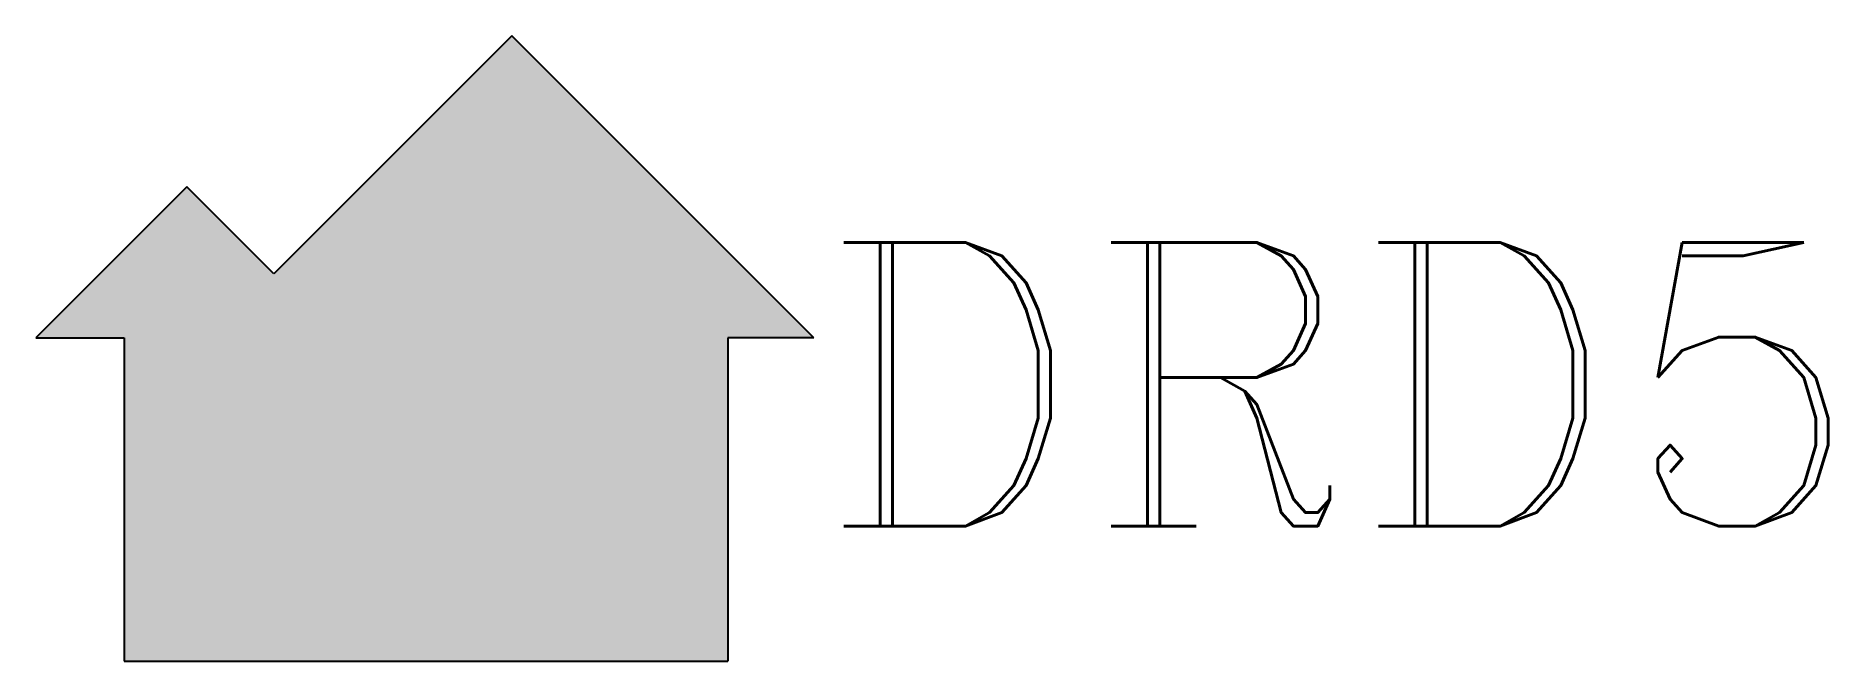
# Model space of a CAD drawing. Header units: inches. Extents: x -5.2 to 18.5, y 0 to 8.3.
import ezdxf

# ---------------------------------------------------------------- set-up
doc = ezdxf.new("R2010")
doc.units = ezdxf.units.IN
doc.header["$LTSCALE"] = 48
doc.header["$MEASUREMENT"] = 0

msp = doc.modelspace()

# ---------------------------------------------------------------- hatches: boundary and pattern name
msp.add_hatch(color=256).paths.add_polyline_path([(-2.013, 5.122), (-3.164, 6.274), (-5.16, 4.278), (-3.992, 4.278), (-3.992, 0), (3.992, 0), (3.992, 4.278), (5.127, 4.278), (1.134, 8.27)])

# ---------------------------------------------------------------- linework, layer by layer
for p, q in [((1.134, 8.27), (-2.013, 5.122)), ((5.127, 4.278), (1.134, 8.27)), ((-3.164, 6.274), (-5.16, 4.278)), ((-2.013, 5.122), (-3.164, 6.274)), ((-5.16, 4.278), (-3.992, 4.278)), ((-3.992, 4.278), (-3.992, 0)), ((3.992, 4.278), (3.992, 0)), ((5.127, 4.278), (3.992, 4.278)), ((-3.992, 0), (3.992, 0))]:
    msp.add_line(p, q)

# ---------------------------------------------------------------- texts
at = {"insert": (5.204, 5.537), "char_height": 3.75, "width": 10.65286, "attachment_point": 1}
msp.add_mtext('{\\Fcomplex|c0;DRD5}', dxfattribs=at)
at = {"flags": 1}
msp.add_attdef('WATTSTOPPER', (6.325, 0.486), 'DRD5', height=0.001, dxfattribs=at)

doc.saveas('drawing.dxf')
